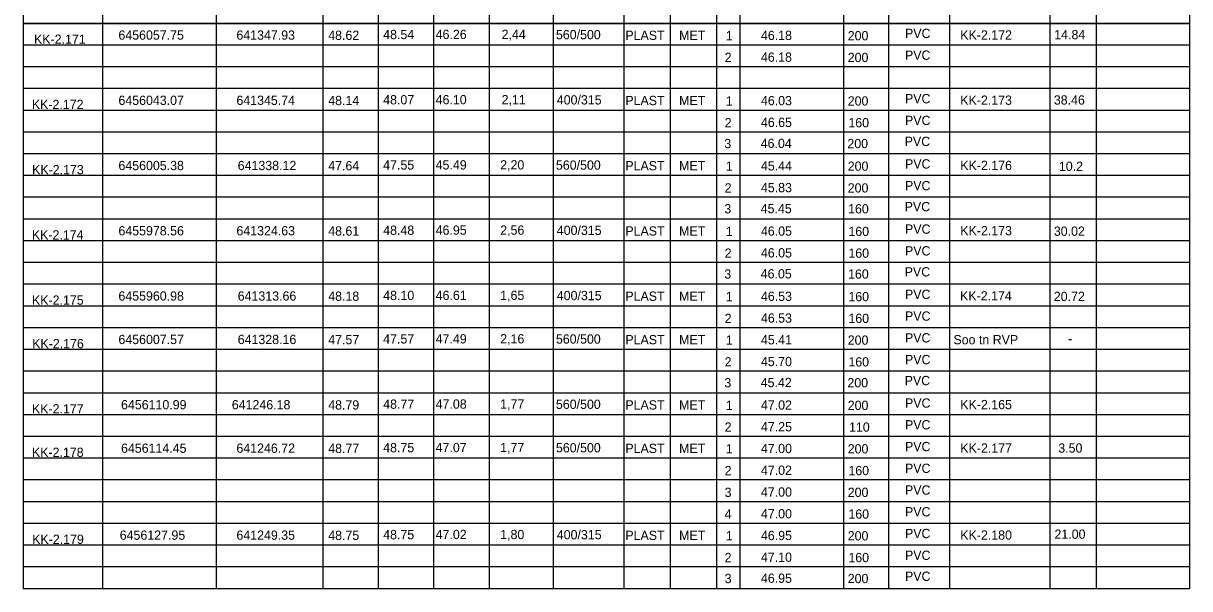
# Model space of a CAD drawing. Extents: x -90 to 640762, y 5 to 6456362.
# Drawn here: x 640529.3 to 640636.6, y 6455308.5 to 6455360.5 of the extents above; entities that cross this region are included whole.
import ezdxf

# ---------------------------------------------------------------- set-up
doc = ezdxf.new("R2010")
doc.units = 0
doc.layers.add('KAEVUTABEL', color=7, linetype='Continuous')

msp = doc.modelspace()

# ---------------------------------------------------------------- linework, layer by layer
at = {"layer": 'KAEVUTABEL'}
for p, q in [((640572.17, 6455416.99), (640572.17, 6455308.46)), ((640567.05, 6455410.6), (640567.05, 6455308.46)), ((640578.09, 6455308.46), (640578.09, 6455410.6)), ((640567.05, 6455408.46), (640567.05, 6455308.46)), ((640567.05, 6455408.46), (640567.05, 6455308.46)), ((640578.09, 6455308.46), (640578.09, 6455408.46)), ((640578.09, 6455308.46), (640578.09, 6455408.46)), ((640588.84, 6455372.46), (640588.84, 6455360.46)), ((640529.28, 6455366.46), (640529.28, 6455360.46)), ((640536.57, 6455366.46), (640536.57, 6455360.46)), ((640547.04, 6455366.46), (640547.04, 6455360.46)), ((640556.85, 6455366.46), (640556.85, 6455360.46)), ((640561.96, 6455366.46), (640561.96, 6455360.46)), ((640584.57, 6455366.46), (640584.57, 6455360.46)), ((640593.1, 6455366.46), (640593.1, 6455360.46)), ((640595.24, 6455366.46), (640595.24, 6455360.46)), ((640604.78, 6455366.46), (640604.78, 6455360.46)), ((640608.92, 6455366.46), (640608.92, 6455360.46)), ((640614.53, 6455366.46), (640614.53, 6455360.46)), ((640623.77, 6455366.46), (640623.77, 6455360.46)), ((640628.03, 6455366.46), (640628.03, 6455360.46)), ((640636.64, 6455366.46), (640636.64, 6455360.46)), ((640572.17, 6455360.46), (640529.28, 6455360.46)), ((640529.28, 6455360.46), (640529.28, 6455354.46)), ((640529.28, 6455360.46), (640572.17, 6455360.46)), ((640529.28, 6455360.46), (640572.17, 6455360.46)), ((640529.28, 6455360.46), (640572.17, 6455360.46)), ((640529.28, 6455360.46), (640529.28, 6455358.46)), ((640529.28, 6455360.46), (640572.17, 6455360.46)), ((640529.28, 6455360.46), (640572.17, 6455360.46)), ((640536.57, 6455360.46), (640536.57, 6455354.46)), ((640536.57, 6455360.46), (640536.57, 6455358.46)), ((640547.04, 6455360.46), (640547.04, 6455354.46)), ((640547.04, 6455360.46), (640547.04, 6455358.46)), ((640556.85, 6455360.46), (640556.85, 6455354.46)), ((640556.85, 6455360.46), (640556.85, 6455358.46)), ((640561.96, 6455360.46), (640561.96, 6455354.46)), ((640561.96, 6455360.46), (640561.96, 6455358.46)), ((640636.64, 6455360.46), (640572.17, 6455360.46)), ((640572.17, 6455360.46), (640636.64, 6455360.46)), ((640572.17, 6455360.46), (640636.64, 6455360.46)), ((640572.17, 6455360.46), (640636.64, 6455360.46)), ((640572.17, 6455360.46), (640636.64, 6455360.46)), ((640572.17, 6455360.46), (640636.64, 6455360.46)), ((640584.57, 6455360.46), (640584.57, 6455354.46)), ((640584.57, 6455360.46), (640584.57, 6455358.46)), ((640588.84, 6455360.46), (640588.84, 6455354.46)), ((640588.84, 6455360.46), (640588.84, 6455358.46)), ((640593.1, 6455360.46), (640593.1, 6455354.46)), ((640593.1, 6455360.46), (640593.1, 6455358.46)), ((640595.24, 6455360.46), (640595.24, 6455354.46)), ((640595.24, 6455360.46), (640595.24, 6455358.46)), ((640604.78, 6455360.46), (640604.78, 6455354.46)), ((640604.78, 6455360.46), (640604.78, 6455358.46)), ((640608.92, 6455360.46), (640608.92, 6455354.46)), ((640608.92, 6455360.46), (640608.92, 6455358.46)), ((640614.53, 6455360.46), (640614.53, 6455354.46)), ((640614.53, 6455360.46), (640614.53, 6455358.46)), ((640623.77, 6455360.46), (640623.77, 6455354.46)), ((640623.77, 6455360.46), (640623.77, 6455358.46)), ((640628.03, 6455360.46), (640628.03, 6455354.46)), ((640628.03, 6455360.46), (640628.03, 6455358.46)), ((640636.64, 6455360.46), (640636.64, 6455354.46)), ((640636.64, 6455360.46), (640636.64, 6455358.46)), ((640572.17, 6455358.46), (640529.28, 6455358.46)), ((640636.64, 6455358.46), (640572.17, 6455358.46)), ((640572.17, 6455356.46), (640529.28, 6455356.46)), ((640636.64, 6455356.46), (640572.17, 6455356.46)), ((640572.17, 6455354.46), (640529.28, 6455354.46)), ((640572.17, 6455354.46), (640529.28, 6455354.46)), ((640529.28, 6455354.46), (640529.28, 6455348.46)), ((640572.17, 6455354.46), (640529.28, 6455354.46)), ((640536.57, 6455354.46), (640536.57, 6455348.46)), ((640547.04, 6455354.46), (640547.04, 6455348.46)), ((640556.85, 6455354.46), (640556.85, 6455348.46)), ((640561.96, 6455354.46), (640561.96, 6455348.46)), ((640636.64, 6455354.46), (640572.17, 6455354.46)), ((640636.64, 6455354.46), (640572.17, 6455354.46)), ((640636.64, 6455354.46), (640572.17, 6455354.46)), ((640584.57, 6455354.46), (640584.57, 6455348.46)), ((640588.84, 6455354.46), (640588.84, 6455348.46)), ((640593.1, 6455354.46), (640593.1, 6455348.46)), ((640595.24, 6455354.46), (640595.24, 6455348.46)), ((640604.78, 6455354.46), (640604.78, 6455348.46)), ((640608.92, 6455354.46), (640608.92, 6455348.46)), ((640614.53, 6455354.46), (640614.53, 6455348.46)), ((640623.77, 6455354.46), (640623.77, 6455348.46)), ((640628.03, 6455354.46), (640628.03, 6455348.46)), ((640636.64, 6455354.46), (640636.64, 6455348.46)), ((640572.17, 6455352.46), (640529.28, 6455352.46)), ((640636.64, 6455352.46), (640572.17, 6455352.46)), ((640572.17, 6455350.46), (640529.28, 6455350.46)), ((640636.64, 6455350.46), (640572.17, 6455350.46)), ((640572.17, 6455348.46), (640529.28, 6455348.46)), ((640572.17, 6455348.46), (640529.28, 6455348.46)), ((640572.17, 6455348.46), (640529.28, 6455348.46)), ((640529.28, 6455348.46), (640529.28, 6455308.46)), ((640572.17, 6455348.46), (640529.28, 6455348.46)), ((640536.57, 6455348.46), (640536.57, 6455308.46)), ((640547.04, 6455348.46), (640547.04, 6455308.46)), ((640556.85, 6455348.46), (640556.85, 6455308.46)), ((640561.96, 6455348.46), (640561.96, 6455308.46)), ((640636.64, 6455348.46), (640572.17, 6455348.46)), ((640636.64, 6455348.46), (640572.17, 6455348.46)), ((640636.64, 6455348.46), (640572.17, 6455348.46)), ((640636.64, 6455348.46), (640572.17, 6455348.46)), ((640584.57, 6455348.46), (640584.57, 6455308.46)), ((640588.84, 6455348.46), (640588.84, 6455308.46)), ((640593.1, 6455348.46), (640593.1, 6455308.46)), ((640595.24, 6455348.46), (640595.24, 6455308.46)), ((640604.78, 6455348.46), (640604.78, 6455308.46)), ((640608.92, 6455348.46), (640608.92, 6455308.46)), ((640614.53, 6455348.46), (640614.53, 6455308.46)), ((640623.77, 6455348.46), (640623.77, 6455308.46)), ((640628.03, 6455348.46), (640628.03, 6455308.46)), ((640636.64, 6455348.46), (640636.64, 6455308.46)), ((640572.17, 6455346.46), (640529.28, 6455346.46)), ((640636.64, 6455346.46), (640572.17, 6455346.46)), ((640572.17, 6455344.46), (640529.28, 6455344.46)), ((640636.64, 6455344.46), (640572.17, 6455344.46)), ((640572.17, 6455342.46), (640529.28, 6455342.46)), ((640572.17, 6455342.46), (640529.28, 6455342.46)), ((640572.17, 6455342.46), (640529.28, 6455342.46)), ((640572.17, 6455342.46), (640529.28, 6455342.46)), ((640529.28, 6455342.46), (640529.28, 6455336.46)), ((640572.17, 6455342.46), (640529.28, 6455342.46)), ((640529.28, 6455342.46), (640529.28, 6455336.46)), ((640536.57, 6455342.46), (640536.57, 6455336.46)), ((640536.57, 6455342.46), (640536.57, 6455336.46)), ((640547.04, 6455342.46), (640547.04, 6455336.46)), ((640547.04, 6455342.46), (640547.04, 6455336.46)), ((640556.85, 6455342.46), (640556.85, 6455336.46)), ((640556.85, 6455342.46), (640556.85, 6455336.46)), ((640561.96, 6455342.46), (640561.96, 6455336.46)), ((640561.96, 6455342.46), (640561.96, 6455336.46)), ((640636.64, 6455342.46), (640572.17, 6455342.46)), ((640636.64, 6455342.46), (640572.17, 6455342.46)), ((640636.64, 6455342.46), (640572.17, 6455342.46)), ((640636.64, 6455342.46), (640572.17, 6455342.46)), ((640636.64, 6455342.46), (640572.17, 6455342.46)), ((640584.57, 6455342.46), (640584.57, 6455336.46)), ((640584.57, 6455342.46), (640584.57, 6455336.46)), ((640588.84, 6455342.46), (640588.84, 6455336.46)), ((640588.84, 6455342.46), (640588.84, 6455336.46)), ((640593.1, 6455342.46), (640593.1, 6455336.46)), ((640593.1, 6455342.46), (640593.1, 6455336.46)), ((640595.24, 6455342.46), (640595.24, 6455336.46)), ((640595.24, 6455342.46), (640595.24, 6455336.46)), ((640604.78, 6455342.46), (640604.78, 6455336.46)), ((640604.78, 6455342.46), (640604.78, 6455336.46)), ((640608.92, 6455342.46), (640608.92, 6455336.46)), ((640608.92, 6455342.46), (640608.92, 6455336.46)), ((640614.53, 6455342.46), (640614.53, 6455336.46)), ((640614.53, 6455342.46), (640614.53, 6455336.46)), ((640623.77, 6455342.46), (640623.77, 6455336.46)), ((640623.77, 6455342.46), (640623.77, 6455336.46)), ((640628.03, 6455342.46), (640628.03, 6455336.46)), ((640628.03, 6455342.46), (640628.03, 6455336.46)), ((640636.64, 6455342.46), (640636.64, 6455336.46)), ((640636.64, 6455342.46), (640636.64, 6455336.46)), ((640572.17, 6455340.46), (640529.28, 6455340.46)), ((640636.64, 6455340.46), (640572.17, 6455340.46)), ((640572.17, 6455338.46), (640529.28, 6455338.46)), ((640636.64, 6455338.46), (640572.17, 6455338.46)), ((640572.17, 6455336.46), (640529.28, 6455336.46)), ((640572.17, 6455336.46), (640529.28, 6455336.46)), ((640636.64, 6455336.46), (640572.17, 6455336.46)), ((640636.64, 6455336.46), (640572.17, 6455336.46)), ((640572.17, 6455334.46), (640529.28, 6455334.46)), ((640636.64, 6455334.46), (640572.17, 6455334.46)), ((640572.17, 6455332.46), (640529.28, 6455332.46)), ((640636.64, 6455332.46), (640572.17, 6455332.46)), ((640572.17, 6455330.46), (640529.28, 6455330.46)), ((640636.64, 6455330.46), (640572.17, 6455330.46)), ((640572.17, 6455328.46), (640529.28, 6455328.46)), ((640636.64, 6455328.46), (640572.17, 6455328.46)), ((640572.17, 6455326.46), (640529.28, 6455326.46)), ((640636.64, 6455326.46), (640572.17, 6455326.46)), ((640572.17, 6455324.46), (640529.28, 6455324.46)), ((640636.64, 6455324.46), (640572.17, 6455324.46)), ((640572.17, 6455322.46), (640529.28, 6455322.46)), ((640636.64, 6455322.46), (640572.17, 6455322.46)), ((640572.17, 6455320.46), (640529.28, 6455320.46)), ((640636.64, 6455320.46), (640572.17, 6455320.46)), ((640572.17, 6455318.46), (640529.28, 6455318.46)), ((640636.64, 6455318.46), (640572.17, 6455318.46)), ((640572.17, 6455316.46), (640529.28, 6455316.46)), ((640636.64, 6455316.46), (640572.17, 6455316.46)), ((640572.17, 6455314.46), (640529.28, 6455314.46)), ((640636.64, 6455314.46), (640572.17, 6455314.46)), ((640572.17, 6455312.46), (640529.28, 6455312.46)), ((640636.64, 6455312.46), (640572.17, 6455312.46)), ((640572.17, 6455310.46), (640529.28, 6455310.46)), ((640636.64, 6455310.46), (640572.17, 6455310.46)), ((640572.17, 6455308.46), (640529.28, 6455308.46)), ((640636.64, 6455308.46), (640572.17, 6455308.46))]:
    msp.add_line(p, q, dxfattribs=at)

# ---------------------------------------------------------------- texts
for s, height, p in [('KK-2.171', 0.853, (640530.27, 6455358.58)), ('6456057.75 ', 0.8529, (640538.04, 6455358.96)), ('641347.93 ', 0.853, (640548.9, 6455358.96)), ('48.62', 0.853, (640557.35, 6455358.94)), ('48.54', 0.853, (640562.41, 6455359.01)), ('46.26', 0.853, (640567.24, 6455359.02)), ('2,44', 0.853, (640573.31, 6455359.02)), ('560/500', 0.853, (640578.31, 6455359)), ('PLAST', 0.853, (640584.7, 6455358.94)), ('MET', 0.853, (640589.65, 6455358.94)), ('1', 0.853, (640593.94, 6455358.9)), ('46.18', 0.853, (640597.18, 6455358.93)), ('200', 0.853, (640605.17, 6455358.9)), ('PVC', 0.853, (640610.44, 6455359.11)), ('KK-2.172', 0.853, (640615.53, 6455358.97)), ('14.84', 0.853, (640624.18, 6455359)), ('PVC', 0.853, (640610.44, 6455357.11)), ('2', 0.853, (640593.84, 6455356.9)), ('46.18', 0.853, (640597.18, 6455356.93)), ('200', 0.853, (640605.17, 6455356.9)), ('6456043.07 ', 0.8529, (640538.04, 6455352.96)), ('641345.74 ', 0.853, (640548.9, 6455352.96)), ('48.14', 0.853, (640557.35, 6455352.94)), ('48.07', 0.853, (640562.41, 6455353.01)), ('46.10', 0.853, (640567.24, 6455353.02)), ('2,11', 0.853, (640573.31, 6455353.02)), ('400/315', 0.853, (640578.39, 6455353)), ('PLAST', 0.853, (640584.7, 6455352.94)), ('MET', 0.853, (640589.65, 6455352.94)), ('1', 0.853, (640593.94, 6455352.9)), ('46.03', 0.853, (640597.18, 6455352.93)), ('200', 0.853, (640605.17, 6455352.9)), ('PVC', 0.853, (640610.44, 6455353.11)), ('KK-2.173', 0.853, (640615.53, 6455352.97)), ('38.46', 0.853, (640624.14, 6455352.99)), ('KK-2.172', 0.853, (640530.07, 6455352.58)), ('2', 0.853, (640593.84, 6455350.9)), ('46.65', 0.853, (640597.18, 6455350.93)), ('160', 0.853, (640605.23, 6455350.9)), ('PVC', 0.853, (640610.44, 6455351.11)), ('3', 0.853, (640593.81, 6455348.98)), ('46.04', 0.853, (640597.16, 6455349)), ('200', 0.853, (640605.14, 6455348.98)), ('PVC', 0.853, (640610.41, 6455349.18)), ('KK-2.173', 0.853, (640530.09, 6455346.58)), ('6456005.38 ', 0.8529, (640538.04, 6455346.96)), ('641338.12 ', 0.853, (640549.02, 6455346.96)), ('47.64', 0.853, (640557.35, 6455346.94)), ('47.55', 0.853, (640562.41, 6455347.01)), ('45.49', 0.853, (640567.24, 6455347.02)), ('2,20', 0.853, (640573.18, 6455347.02)), ('560/500', 0.853, (640578.31, 6455347)), ('PLAST', 0.853, (640584.7, 6455346.94)), ('MET', 0.853, (640589.65, 6455346.94)), ('1', 0.853, (640593.94, 6455346.9)), ('45.44', 0.853, (640597.18, 6455346.93)), ('200', 0.853, (640605.17, 6455346.9)), ('PVC', 0.853, (640610.44, 6455347.11)), ('KK-2.176', 0.853, (640615.53, 6455346.97)), ('10.2', 0.853, (640624.61, 6455346.89)), ('2', 0.853, (640593.84, 6455344.9)), ('45.83', 0.853, (640597.18, 6455344.93)), ('200', 0.853, (640605.17, 6455344.9)), ('PVC', 0.853, (640610.44, 6455345.11)), ('PVC', 0.853, (640610.41, 6455343.18)), ('3', 0.853, (640593.81, 6455342.98)), ('45.45', 0.853, (640597.16, 6455343)), ('160', 0.853, (640605.2, 6455342.98)), ('6455978.56 ', 0.8529, (640538.04, 6455340.96)), ('641324.63 ', 0.853, (640548.9, 6455340.96)), ('48.61', 0.853, (640557.35, 6455340.94)), ('48.48', 0.853, (640562.41, 6455341.01)), ('46.95', 0.853, (640567.24, 6455341.02)), ('2,56', 0.853, (640573.18, 6455341.02)), ('400/315', 0.853, (640578.39, 6455341)), ('PLAST', 0.853, (640584.7, 6455340.94)), ('MET', 0.853, (640589.65, 6455340.94)), ('1', 0.853, (640593.94, 6455340.9)), ('46.05', 0.853, (640597.18, 6455340.93)), ('160', 0.853, (640605.23, 6455340.9)), ('PVC', 0.853, (640610.44, 6455341.11)), ('KK-2.173', 0.853, (640615.53, 6455340.97)), ('30.02', 0.853, (640624.14, 6455340.92)), ('KK-2.174', 0.853, (640530.07, 6455340.58)), ('2', 0.853, (640593.84, 6455338.9)), ('46.05', 0.853, (640597.18, 6455338.93)), ('160', 0.853, (640605.23, 6455338.9)), ('PVC', 0.853, (640610.44, 6455339.11)), ('3', 0.853, (640593.81, 6455336.98)), ('46.05', 0.853, (640597.16, 6455337)), ('160', 0.853, (640605.2, 6455336.98)), ('PVC', 0.853, (640610.41, 6455337.18)), ('KK-2.175', 0.853, (640530.08, 6455334.58)), ('6455960.98 ', 0.8529, (640538.04, 6455334.96)), ('641313.66 ', 0.853, (640549.02, 6455334.96)), ('48.18', 0.853, (640557.35, 6455334.94)), ('48.10', 0.853, (640562.41, 6455335.01)), ('46.61', 0.853, (640567.24, 6455335.02)), ('1,65', 0.853, (640573.18, 6455335.02)), ('400/315', 0.853, (640578.39, 6455335)), ('PLAST', 0.853, (640584.7, 6455334.94)), ('MET', 0.853, (640589.65, 6455334.94)), ('1', 0.853, (640593.94, 6455334.9)), ('46.53', 0.853, (640597.18, 6455334.93)), ('160', 0.853, (640605.23, 6455334.9)), ('PVC', 0.853, (640610.44, 6455335.11)), ('KK-2.174', 0.853, (640615.51, 6455334.97)), ('20.72', 0.853, (640624.14, 6455334.92)), ('2', 0.853, (640593.84, 6455332.9)), ('46.53', 0.853, (640597.18, 6455332.93)), ('160', 0.853, (640605.23, 6455332.9)), ('PVC', 0.853, (640610.44, 6455333.11)), ('KK-2.176', 0.853, (640530.1, 6455330.58)), ('6456007.57 ', 0.8529, (640538.04, 6455330.96)), ('641328.16 ', 0.853, (640549.02, 6455330.96)), ('47.57', 0.853, (640557.35, 6455330.94)), ('47.57', 0.853, (640562.41, 6455331.01)), ('47.49', 0.853, (640567.24, 6455331.02)), ('2,16', 0.853, (640573.18, 6455331.02)), ('560/500', 0.853, (640578.31, 6455331)), ('PLAST', 0.853, (640584.7, 6455330.94)), ('MET', 0.853, (640589.65, 6455330.94)), ('1', 0.853, (640593.94, 6455330.9)), ('45.41', 0.853, (640597.18, 6455330.93)), ('200', 0.853, (640605.17, 6455330.9)), ('PVC', 0.853, (640610.44, 6455331.11)), ('Soo tn RVP', 0.853, (640614.9, 6455330.94)), ('-', 0.853, (640625.44, 6455331.04)), ('PVC', 0.853, (640610.44, 6455329.11)), ('2', 0.853, (640593.84, 6455328.9)), ('45.70', 0.853, (640597.18, 6455328.93)), ('160', 0.853, (640605.23, 6455328.9)), ('3', 0.853, (640593.81, 6455326.98)), ('45.42', 0.853, (640597.16, 6455327)), ('200', 0.853, (640605.14, 6455326.98)), ('PVC', 0.853, (640610.41, 6455327.18)), ('6456110.99 ', 0.8529, (640538.28, 6455324.96)), (' 641246.18 ', 0.8529, (640548.16, 6455324.96)), ('48.79', 0.853, (640557.35, 6455324.94)), ('48.77', 0.853, (640562.41, 6455325.01)), ('47.08', 0.853, (640567.24, 6455325.02)), ('1,77', 0.853, (640573.18, 6455325.02)), ('560/500', 0.853, (640578.31, 6455325)), ('PLAST', 0.853, (640584.7, 6455324.94)), ('MET', 0.853, (640589.65, 6455324.94)), ('1', 0.853, (640593.94, 6455324.9)), ('47.02', 0.853, (640597.18, 6455324.93)), ('200', 0.853, (640605.17, 6455324.9)), ('PVC', 0.853, (640610.44, 6455325.11)), ('KK-2.165', 0.853, (640615.53, 6455324.97)), ('KK-2.177', 0.853, (640530.08, 6455324.58)), ('2', 0.853, (640593.84, 6455322.9)), ('47.25', 0.853, (640597.18, 6455322.93)), ('110', 0.853, (640605.29, 6455322.9)), ('PVC', 0.853, (640610.44, 6455323.11)), ('KK-2.178', 0.853, (640530.08, 6455320.58)), ('6456114.45 ', 0.8529, (640538.28, 6455320.96)), ('641246.72 ', 0.853, (640548.9, 6455320.96)), ('48.77', 0.853, (640557.35, 6455320.94)), ('48.75', 0.853, (640562.41, 6455321.01)), ('47.07', 0.853, (640567.24, 6455321.02)), ('1,77', 0.853, (640573.18, 6455321.02)), ('560/500', 0.853, (640578.31, 6455321)), ('PLAST', 0.853, (640584.7, 6455320.94)), ('MET', 0.853, (640589.65, 6455320.94)), ('1', 0.853, (640593.94, 6455320.9)), ('47.00', 0.853, (640597.18, 6455320.93)), ('200', 0.853, (640605.17, 6455320.9)), ('PVC', 0.853, (640610.44, 6455321.11)), ('KK-2.177', 0.853, (640615.53, 6455320.97)), ('3.50', 0.853, (640624.55, 6455320.97)), ('2', 0.853, (640593.84, 6455318.9)), ('47.02', 0.853, (640597.18, 6455318.93)), ('160', 0.853, (640605.23, 6455318.9)), ('PVC', 0.853, (640610.44, 6455319.11)), ('3', 0.853, (640593.84, 6455316.9)), ('47.00', 0.853, (640597.18, 6455316.93)), ('200', 0.853, (640605.17, 6455316.9)), ('PVC', 0.853, (640610.44, 6455317.11)), ('PVC', 0.853, (640610.44, 6455315.11)), ('4', 0.853, (640593.84, 6455314.9)), ('47.00', 0.853, (640597.18, 6455314.93)), ('160', 0.853, (640605.23, 6455314.9)), ('6456127.95 ', 0.8529, (640538.16, 6455312.96)), ('641249.35 ', 0.853, (640548.9, 6455312.96)), ('48.75', 0.853, (640562.41, 6455313.01)), ('47.02', 0.853, (640567.24, 6455313.02)), ('1,80', 0.853, (640573.18, 6455313.02)), ('400/315', 0.853, (640578.39, 6455313)), ('PVC', 0.853, (640610.44, 6455313.11)), ('KK-2.180', 0.853, (640615.53, 6455312.97)), ('21.00', 0.853, (640624.2, 6455313.05)), ('KK-2.179', 0.853, (640530.1, 6455312.58)), ('48.75', 0.853, (640557.35, 6455312.94)), ('PLAST', 0.853, (640584.7, 6455312.94)), ('MET', 0.853, (640589.65, 6455312.94)), ('1', 0.853, (640593.94, 6455312.9)), ('46.95', 0.853, (640597.18, 6455312.93)), ('200', 0.853, (640605.17, 6455312.9)), ('2', 0.853, (640593.84, 6455310.9)), ('47.10', 0.853, (640597.18, 6455310.93)), ('160', 0.853, (640605.23, 6455310.9)), ('PVC', 0.853, (640610.44, 6455311.11)), ('3', 0.853, (640593.84, 6455308.97)), ('46.95', 0.853, (640597.18, 6455309)), ('200', 0.853, (640605.17, 6455308.97)), ('PVC', 0.853, (640610.44, 6455309.18))]:
    msp.add_text(s, height=height, dxfattribs=at).set_placement(p)

doc.saveas('drawing.dxf')
